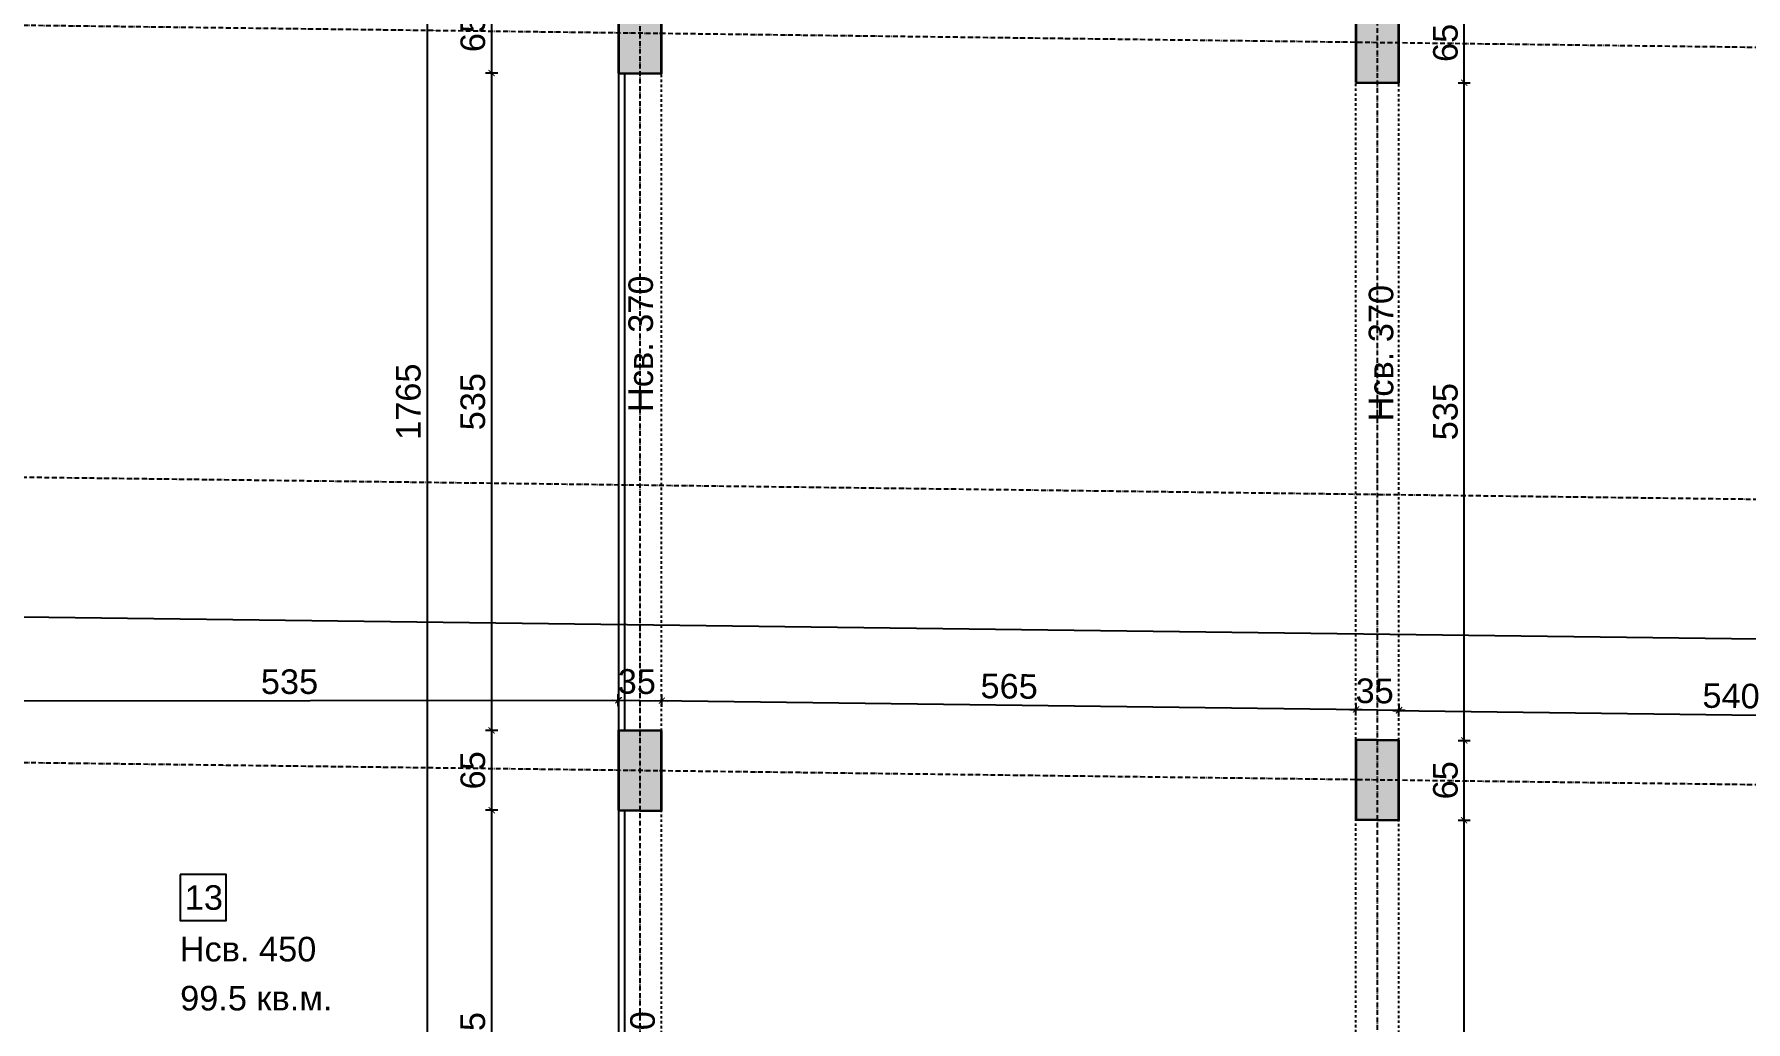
# Model space of a CAD drawing. Header units: inches. Extents: x -72385 to 39588, y -6525 to 66685.
# Drawn here: x -51278 to -49885, y 8686 to 9490 of the extents above; entities that cross this region are included whole.
import ezdxf

# ---------------------------------------------------------------- set-up
doc = ezdxf.new("R2010")
doc.units = ezdxf.units.IN
doc.header["$MEASUREMENT"] = 0
doc.linetypes.add('DashDot', pattern=[0.6, 0.4, -0.1, 0, -0.1])
doc.linetypes.add('Hidden', pattern=[0.4, 0.2, -0.2])
for name, color, linetype, lineweight in [('Изгледни линии', 253, 'Continuous', 25), ('Линия на разрез', 252, 'DashDot', 25), ('Надписи Hсв', 252, 'Continuous', 25), ('Надписи коти вътрешни', 252, 'Continuous', 25), ('Надписи номера на пом.', 252, 'Continuous', 25), ('Надписи площ', 252, 'Continuous', 25), ('Оси', 252, 'DashDot', 25), ('Пунктир', 253, 'Hidden', 25), ('Разрезни линии', 7, 'Continuous', 35), ('Щрих стени', 254, 'Continuous', 25)]:
    doc.layers.add(name, color=color, linetype=linetype, lineweight=lineweight)
doc.styles.add('Arial Regular', font='arial.ttf')
doc.styles.get("Standard").update_dxf_attribs({"font": 'arial.ttf'})
doc.dimstyles.new('Annotative', dxfattribs={"dimscale": 0, "dimtxt": 20, "dimasz": 5, "dimexe": 5, "dimexo": 5, "dimgap": 5, "dimtad": 1, "dimdec": 0, "dimzin": 0, "dimdsep": 46, "dimtxsty": 'Standard', "dimblk": 'ARCHTICK', "dimcen": 5, "dimdle": 5, "dimadec": 0, "dimazin": 0, "dimtfac": 1, "dimtdec": 0, "dimtofl": 0, "dimtmove": 0, "dimatfit": 3, "dimldrblk": 'ARCHTICK', "dimfxl": 5, "dimfxlon": 1, "dimtolj": 1, "dimtzin": 0, "dimarcsym": 1})

# ---------------------------------------------------------------- blocks, each defined once
blk = doc.blocks.new('_ArchTick')
at = {"color": 0, "linetype": 'ByBlock', "const_width": 0.15}
blk.add_lwpolyline([(-0.5, -0.5), (0.5, 0.5)], dxfattribs=at)
blk = doc.blocks.new('*D651')
at = {"layer": 'Defpoints', "color": 0, "ltscale": 50, "transparency": 16777216}
for p in [(-50802.3, 9523.1), (-50905.5, 9458.1), (-50802.3, 9458.1)]:
    blk.add_point(p, dxfattribs=at)
at = {"layer": 'Надписи коти вътрешни', "color": 0, "lineweight": -2, "ltscale": 50, "transparency": 16777216}
for p, q in [((-50905.5, 9528.1), (-50905.5, 9453.1)), ((-50900.5, 9523.1), (-50910.5, 9523.1)), ((-50900.5, 9458.1), (-50910.5, 9458.1))]:
    blk.add_line(p, q, dxfattribs=at)
at = {"layer": 'Надписи коти вътрешни', "color": 0, "lineweight": -2, "ltscale": 50, "transparency": 16777216, "xscale": 5, "yscale": 5, "zscale": 5}
for p, rotation in [((-50905.5, 9523.1), 90), ((-50905.5, 9458.1), 270)]:
    blk.add_blockref('_ArchTick', p, dxfattribs=dict(at, rotation=rotation))
at = {"layer": 'Надписи коти вътрешни', "color": 0, "ltscale": 50, "transparency": 16777216, "insert": (-50920.7, 9490.6), "char_height": 20, "attachment_point": 5, "rotation": 90}
blk.add_mtext('\\A1;65', dxfattribs=at)
blk = doc.blocks.new('*D659')
at = {"layer": 'Defpoints', "color": 0, "ltscale": 50, "transparency": 16777216}
for p in [(-50802.3, 9458.1), (-50905.5, 8923.1), (-50802.3, 8923.1)]:
    blk.add_point(p, dxfattribs=at)
at = {"layer": 'Надписи коти вътрешни', "color": 0, "lineweight": -2, "ltscale": 50, "transparency": 16777216}
for p, q in [((-50900.5, 9458.1), (-50910.5, 9458.1)), ((-50905.5, 9463.1), (-50905.5, 8918.1)), ((-50900.5, 8923.1), (-50910.5, 8923.1))]:
    blk.add_line(p, q, dxfattribs=at)
at = {"layer": 'Надписи коти вътрешни', "color": 0, "lineweight": -2, "ltscale": 50, "transparency": 16777216, "xscale": 5, "yscale": 5, "zscale": 5}
for p, rotation in [((-50905.5, 9458.1), 90), ((-50905.5, 8923.1), 270)]:
    blk.add_blockref('_ArchTick', p, dxfattribs=dict(at, rotation=rotation))
at = {"layer": 'Надписи коти вътрешни', "color": 0, "ltscale": 50, "transparency": 16777216, "insert": (-50920.7, 9190.6), "char_height": 20, "attachment_point": 5, "rotation": 90}
blk.add_mtext('\\A1;535', dxfattribs=at)
blk = doc.blocks.new('*D655')
at = {"layer": 'Defpoints', "color": 0, "ltscale": 50, "transparency": 16777216}
for p in [(-50802.3, 8858.1), (-50905.5, 8483.1), (-50803.1, 8483.1)]:
    blk.add_point(p, dxfattribs=at)
at = {"layer": 'Надписи коти вътрешни', "color": 0, "lineweight": -2, "ltscale": 50, "transparency": 16777216}
for p, q in [((-50905.5, 8863.1), (-50905.5, 8478.1)), ((-50900.5, 8858.1), (-50910.5, 8858.1)), ((-50900.5, 8483.1), (-50910.5, 8483.1))]:
    blk.add_line(p, q, dxfattribs=at)
at = {"layer": 'Надписи коти вътрешни', "color": 0, "lineweight": -2, "ltscale": 50, "transparency": 16777216, "xscale": 5, "yscale": 5, "zscale": 5}
for p, rotation in [((-50905.5, 8858.1), 90), ((-50905.5, 8483.1), 270)]:
    blk.add_blockref('_ArchTick', p, dxfattribs=dict(at, rotation=rotation))
at = {"layer": 'Надписи коти вътрешни', "color": 0, "ltscale": 50, "transparency": 16777216, "insert": (-50920.7, 8670.6), "char_height": 20, "attachment_point": 5, "rotation": 90}
blk.add_mtext('\\A1;375', dxfattribs=at)
blk = doc.blocks.new('*D657')
at = {"layer": 'Defpoints', "color": 0, "ltscale": 50, "transparency": 16777216}
for p in [(-50802.3, 8923.1), (-50905.5, 8858.1), (-50802.3, 8858.1)]:
    blk.add_point(p, dxfattribs=at)
at = {"layer": 'Надписи коти вътрешни', "color": 0, "lineweight": -2, "ltscale": 50, "transparency": 16777216}
for p, q in [((-50900.5, 8923.1), (-50910.5, 8923.1)), ((-50905.5, 8928.1), (-50905.5, 8853.1)), ((-50900.5, 8858.1), (-50910.5, 8858.1))]:
    blk.add_line(p, q, dxfattribs=at)
at = {"layer": 'Надписи коти вътрешни', "color": 0, "lineweight": -2, "ltscale": 50, "transparency": 16777216, "xscale": 5, "yscale": 5, "zscale": 5}
for p, rotation in [((-50905.5, 8923.1), 90), ((-50905.5, 8858.1), 270)]:
    blk.add_blockref('_ArchTick', p, dxfattribs=dict(at, rotation=rotation))
at = {"layer": 'Надписи коти вътрешни', "color": 0, "ltscale": 50, "transparency": 16777216, "insert": (-50920.7, 8890.6), "char_height": 20, "attachment_point": 5, "rotation": 90}
blk.add_mtext('\\A1;65', dxfattribs=at)
blk = doc.blocks.new('*D643')
at = {"layer": 'Defpoints', "color": 0, "ltscale": 50, "transparency": 16777216}
for p in [(-50802.3, 10073.2), (-50958, 8308.1), (-50802.3, 8308.1)]:
    blk.add_point(p, dxfattribs=at)
at = {"layer": 'Надписи коти вътрешни', "color": 0, "lineweight": -2, "ltscale": 50, "transparency": 16777216}
for p, q in [((-50953, 10073.2), (-50963, 10073.2)), ((-50958, 10078.2), (-50958, 8303.1)), ((-50953, 8308.1), (-50963, 8308.1))]:
    blk.add_line(p, q, dxfattribs=at)
at = {"layer": 'Надписи коти вътрешни', "color": 0, "lineweight": -2, "ltscale": 50, "transparency": 16777216, "xscale": 5, "yscale": 5, "zscale": 5}
for p, rotation in [((-50958, 10073.2), 90), ((-50958, 8308.1), 270)]:
    blk.add_blockref('_ArchTick', p, dxfattribs=dict(at, rotation=rotation))
at = {"layer": 'Надписи коти вътрешни', "color": 0, "ltscale": 50, "transparency": 16777216, "insert": (-50973.2, 9190.6), "char_height": 20, "attachment_point": 5, "rotation": 90}
blk.add_mtext('\\A1;1765', dxfattribs=at)
blk = doc.blocks.new('*D4465')
at = {"layer": 'Defpoints', "color": 0, "ltscale": 50, "transparency": 16777216}
for p in [(-50802.5, 8947.7), (-51337.3, 8857.4), (-50802.3, 8858.1)]:
    blk.add_point(p, dxfattribs=at)
at = {"layer": 'Надписи коти вътрешни', "color": 0, "lineweight": -2, "ltscale": 50, "transparency": 16777216}
for p, q in [((-51342.5, 8947), (-50797.5, 8947.7)), ((-51337.4, 8942), (-51337.5, 8952)), ((-50802.4, 8942.7), (-50802.5, 8952.7))]:
    blk.add_line(p, q, dxfattribs=at)
at = {"layer": 'Надписи коти вътрешни', "color": 0, "lineweight": -2, "ltscale": 50, "transparency": 16777216, "xscale": 5, "yscale": 5, "zscale": 5}
for p, rotation in [((-51337.5, 8947), 180.0738661580123), ((-50802.5, 8947.7), 0.07386615801232535)]:
    blk.add_blockref('_ArchTick', p, dxfattribs=dict(at, rotation=rotation))
at = {"layer": 'Надписи коти вътрешни', "color": 0, "ltscale": 50, "transparency": 16777216, "insert": (-51070, 8962.6), "char_height": 20, "attachment_point": 5, "rotation": 0.0739}
blk.add_mtext('\\A1;535', dxfattribs=at)
blk = doc.blocks.new('*D4165')
at = {"layer": 'Defpoints', "color": 0, "ltscale": 50, "transparency": 16777216}
for p in [(-50767, 8947.3), (-50802.3, 8923.1), (-50767.3, 8922.7)]:
    blk.add_point(p, dxfattribs=at)
at = {"layer": 'Надписи коти вътрешни', "color": 0, "lineweight": -2, "ltscale": 50, "transparency": 16777216}
for p, q in [((-50807, 8947.8), (-50762, 8947.2)), ((-50802.1, 8942.7), (-50802, 8952.7)), ((-50767.1, 8942.3), (-50767, 8952.3))]:
    blk.add_line(p, q, dxfattribs=at)
at = {"layer": 'Надписи коти вътрешни', "color": 0, "lineweight": -2, "ltscale": 50, "transparency": 16777216, "xscale": 5, "yscale": 5, "zscale": 5}
for p, rotation in [((-50802, 8947.7), 179.27062865254), ((-50767, 8947.3), 359.27062865254)]:
    blk.add_blockref('_ArchTick', p, dxfattribs=dict(at, rotation=rotation))
at = {"layer": 'Надписи коти вътрешни', "color": 0, "ltscale": 50, "transparency": 16777216, "insert": (-50787.3, 8962.7), "char_height": 20, "attachment_point": 5, "rotation": 359.2706}
blk.add_mtext('\\A1;35', dxfattribs=at)
blk = doc.blocks.new('*D763')
at = {"layer": 'Defpoints', "color": 0, "ltscale": 50, "transparency": 16777216}
for p in [(-50202, 8940.1), (-50767.3, 8922.7), (-50202.3, 8915.5)]:
    blk.add_point(p, dxfattribs=at)
at = {"layer": 'Надписи коти вътрешни', "color": 0, "lineweight": -2, "ltscale": 50, "transparency": 16777216}
for p, q in [((-50772, 8947.3), (-50197, 8940)), ((-50767.1, 8942.3), (-50767, 8952.3)), ((-50202.1, 8935.1), (-50202, 8945.1))]:
    blk.add_line(p, q, dxfattribs=at)
at = {"layer": 'Надписи коти вътрешни', "color": 0, "lineweight": -2, "ltscale": 50, "transparency": 16777216, "xscale": 5, "yscale": 5, "zscale": 5}
for p, rotation in [((-50767, 8947.3), 179.2706286525477), ((-50202, 8940.1), 359.2706286525477)]:
    blk.add_blockref('_ArchTick', p, dxfattribs=dict(at, rotation=rotation))
at = {"layer": 'Надписи коти вътрешни', "color": 0, "ltscale": 50, "transparency": 16777216, "insert": (-50484.3, 8958.9), "char_height": 20, "attachment_point": 5, "rotation": 359.2706}
blk.add_mtext('\\A1;565', dxfattribs=at)
blk = doc.blocks.new('*D4164')
at = {"layer": 'Defpoints', "color": 0, "ltscale": 50, "transparency": 16777216}
for p in [(-50167, 8939.6), (-50202.3, 8915.5), (-50167.3, 8915)]:
    blk.add_point(p, dxfattribs=at)
at = {"layer": 'Надписи коти вътрешни', "color": 0, "lineweight": -2, "ltscale": 50, "transparency": 16777216}
for p, q in [((-50202.1, 8935.1), (-50202, 8945.1)), ((-50167.1, 8934.6), (-50167, 8944.6)), ((-50207, 8940.1), (-50162, 8939.6))]:
    blk.add_line(p, q, dxfattribs=at)
at = {"layer": 'Надписи коти вътрешни', "color": 0, "lineweight": -2, "ltscale": 50, "transparency": 16777216, "xscale": 5, "yscale": 5, "zscale": 5}
for p, rotation in [((-50202, 8940.1), 179.2706286525492), ((-50167, 8939.6), 359.2706286525492)]:
    blk.add_blockref('_ArchTick', p, dxfattribs=dict(at, rotation=rotation))
at = {"layer": 'Надписи коти вътрешни', "color": 0, "ltscale": 50, "transparency": 16777216, "insert": (-50186.8, 8955.1), "char_height": 20, "attachment_point": 5, "rotation": 359.2706}
blk.add_mtext('\\A1;35', dxfattribs=at)
blk = doc.blocks.new('*D764')
at = {"layer": 'Defpoints', "color": 0, "ltscale": 50, "transparency": 16777216}
for p in [(-49627, 8932.4), (-50167.3, 8915), (-49627.3, 8908.1)]:
    blk.add_point(p, dxfattribs=at)
at = {"layer": 'Надписи коти вътрешни', "color": 0, "lineweight": -2, "ltscale": 50, "transparency": 16777216}
for p, q in [((-50167.1, 8934.3), (-50167, 8944.3)), ((-50172, 8939.4), (-49622, 8932.4)), ((-49627.1, 8927.4), (-49627, 8937.4))]:
    blk.add_line(p, q, dxfattribs=at)
at = {"layer": 'Надписи коти вътрешни', "color": 0, "lineweight": -2, "ltscale": 50, "transparency": 16777216, "xscale": 5, "yscale": 5, "zscale": 5}
for p, rotation in [((-50167, 8939.3), 179.2706286525482), ((-49627, 8932.4), 359.2706286525482)]:
    blk.add_blockref('_ArchTick', p, dxfattribs=dict(at, rotation=rotation))
at = {"layer": 'Надписи коти вътрешни', "color": 0, "ltscale": 50, "transparency": 16777216, "insert": (-49896.8, 8951.1), "char_height": 20, "attachment_point": 5, "rotation": 359.2706}
blk.add_mtext('\\A1;540', dxfattribs=at)
blk = doc.blocks.new('*D787')
at = {"layer": 'Defpoints', "color": 0, "ltscale": 50, "transparency": 16777216}
for p in [(-47201, 8963.6), (-51367.3, 8915.3), (-47202.3, 8862.3)]:
    blk.add_point(p, dxfattribs=at)
at = {"layer": 'Надписи коти вътрешни', "color": 0, "lineweight": -2, "ltscale": 50, "transparency": 16777216}
for p, q in [((-51371, 9016.7), (-47196, 8963.5)), ((-51366.1, 9011.6), (-51366, 9021.6)), ((-47201.1, 8958.6), (-47201, 8968.6))]:
    blk.add_line(p, q, dxfattribs=at)
at = {"layer": 'Надписи коти вътрешни', "color": 0, "lineweight": -2, "ltscale": 50, "transparency": 16777216, "xscale": 5, "yscale": 5, "zscale": 5}
for p, rotation in [((-51366, 9016.6), 179.2706286525471), ((-47201, 8963.6), 359.2706286525471)]:
    blk.add_blockref('_ArchTick', p, dxfattribs=dict(at, rotation=rotation))
at = {"layer": 'Надписи коти вътрешни', "color": 0, "ltscale": 50, "transparency": 16777216, "insert": (-49283.4, 9005.3), "char_height": 20, "attachment_point": 5, "rotation": 359.2706}
blk.add_mtext('\\A1;4165', dxfattribs=at)
blk = doc.blocks.new('*D997')
at = {"layer": 'Defpoints', "color": 0, "ltscale": 50, "transparency": 16777216}
for p in [(-50167.2, 8850), (-50114, 8850), (-50167.3, 8325)]:
    blk.add_point(p, dxfattribs=at)
at = {"layer": 'Надписи коти вътрешни', "color": 0, "lineweight": -2, "ltscale": 50, "transparency": 16777216}
for p, q in [((-50119, 8850), (-50109, 8850)), ((-50114, 8320), (-50114, 8855)), ((-50119, 8325), (-50109, 8325))]:
    blk.add_line(p, q, dxfattribs=at)
at = {"layer": 'Надписи коти вътрешни', "color": 0, "lineweight": -2, "ltscale": 50, "transparency": 16777216, "xscale": 5, "yscale": 5, "zscale": 5}
for p, rotation in [((-50114, 8850), 90), ((-50114, 8325), 270)]:
    blk.add_blockref('_ArchTick', p, dxfattribs=dict(at, rotation=rotation))
at = {"layer": 'Надписи коти вътрешни', "color": 0, "ltscale": 50, "transparency": 16777216, "insert": (-50129.2, 8587.5), "char_height": 20, "attachment_point": 5, "rotation": 90}
blk.add_mtext('\\A1;525', dxfattribs=at)
blk = doc.blocks.new('*D998')
at = {"layer": 'Defpoints', "color": 0, "ltscale": 50, "transparency": 16777216}
for p in [(-50167.3, 8915), (-50114, 8915), (-50167.3, 8850)]:
    blk.add_point(p, dxfattribs=at)
at = {"layer": 'Надписи коти вътрешни', "color": 0, "lineweight": -2, "ltscale": 50, "transparency": 16777216}
for p, q in [((-50119, 8915), (-50109, 8915)), ((-50114, 8845), (-50114, 8920)), ((-50119, 8850), (-50109, 8850))]:
    blk.add_line(p, q, dxfattribs=at)
at = {"layer": 'Надписи коти вътрешни', "color": 0, "lineweight": -2, "ltscale": 50, "transparency": 16777216, "xscale": 5, "yscale": 5, "zscale": 5}
for p, rotation in [((-50114, 8915), 90), ((-50114, 8850), 270)]:
    blk.add_blockref('_ArchTick', p, dxfattribs=dict(at, rotation=rotation))
at = {"layer": 'Надписи коти вътрешни', "color": 0, "ltscale": 50, "transparency": 16777216, "insert": (-50129.2, 8882.5), "char_height": 20, "attachment_point": 5, "rotation": 90}
blk.add_mtext('\\A1;65', dxfattribs=at)
blk = doc.blocks.new('*D999')
at = {"layer": 'Defpoints', "color": 0, "ltscale": 50, "transparency": 16777216}
for p in [(-50167.3, 9450.1), (-50114, 9450.1), (-50167.3, 8915)]:
    blk.add_point(p, dxfattribs=at)
at = {"layer": 'Надписи коти вътрешни', "color": 0, "lineweight": -2, "ltscale": 50, "transparency": 16777216}
for p, q in [((-50119, 9450.1), (-50109, 9450.1)), ((-50114, 8910), (-50114, 9455.1)), ((-50119, 8915), (-50109, 8915))]:
    blk.add_line(p, q, dxfattribs=at)
at = {"layer": 'Надписи коти вътрешни', "color": 0, "lineweight": -2, "ltscale": 50, "transparency": 16777216, "xscale": 5, "yscale": 5, "zscale": 5}
for p, rotation in [((-50114, 9450.1), 90), ((-50114, 8915), 270)]:
    blk.add_blockref('_ArchTick', p, dxfattribs=dict(at, rotation=rotation))
at = {"layer": 'Надписи коти вътрешни', "color": 0, "ltscale": 50, "transparency": 16777216, "insert": (-50129.2, 9182.5), "char_height": 20, "attachment_point": 5, "rotation": 90}
blk.add_mtext('\\A1;535', dxfattribs=at)
blk = doc.blocks.new('*D1000')
at = {"layer": 'Defpoints', "color": 0, "ltscale": 50, "transparency": 16777216}
for p in [(-50167.3, 9515.1), (-50114, 9515.1), (-50167.3, 9450.1)]:
    blk.add_point(p, dxfattribs=at)
at = {"layer": 'Надписи коти вътрешни', "color": 0, "lineweight": -2, "ltscale": 50, "transparency": 16777216}
for p, q in [((-50119, 9515.1), (-50109, 9515.1)), ((-50114, 9445.1), (-50114, 9520.1)), ((-50119, 9450.1), (-50109, 9450.1))]:
    blk.add_line(p, q, dxfattribs=at)
at = {"layer": 'Надписи коти вътрешни', "color": 0, "lineweight": -2, "ltscale": 50, "transparency": 16777216, "xscale": 5, "yscale": 5, "zscale": 5}
for p, rotation in [((-50114, 9515.1), 90), ((-50114, 9450.1), 270)]:
    blk.add_blockref('_ArchTick', p, dxfattribs=dict(at, rotation=rotation))
at = {"layer": 'Надписи коти вътрешни', "color": 0, "ltscale": 50, "transparency": 16777216, "insert": (-50129.2, 9482.6), "char_height": 20, "attachment_point": 5, "rotation": 90}
blk.add_mtext('\\A1;65', dxfattribs=at)

msp = doc.modelspace()

# ---------------------------------------------------------------- hatches: boundary and pattern name
at = {"layer": 'Щрих стени', "ltscale": 10}
h = msp.add_hatch(color=256, dxfattribs=at)
h.dxf.hatch_style = 1
h.paths.add_polyline_path([(-50767.3, 9522.7), (-50802.3, 9523.2), (-50802.3, 9458.1), (-50767.3, 9457.7)])
h.paths.add_polyline_path([(-50167.3, 9515.1), (-50202.3, 9515.5), (-50202.3, 9450.5), (-50167.3, 9450.1)])
h.paths.add_polyline_path([(-49567.3, 9507.4), (-49602.3, 9507.9), (-49602.3, 9477.9), (-49627.3, 9478.2), (-49627.3, 9443.2), (-49602.3, 9442.9), (-49567.3, 9442.4)])
h.paths.add_polyline_path([(-48967.3, 9499.8), (-49002.3, 9500.2), (-49002.3, 9435.2), (-48967.3, 9434.8)])
h.paths.add_polyline_path([(-48367.3, 9492.2), (-48402.3, 9492.6), (-48402.3, 9427.6), (-48367.3, 9427.2)])
h.paths.add_polyline_path([(-47767.3, 9484.5), (-47802.3, 9485), (-47802.3, 9455), (-47827.3, 9455.3), (-47827.3, 9420.3), (-47802.3, 9420), (-47767.3, 9419.5)])
h.paths.add_polyline_path([(-47767.3, 8884.5), (-47802.3, 8884.9), (-47802.3, 8854.9), (-47827.3, 8855.2), (-47827.3, 8820.2), (-47802.3, 8819.9), (-47767.3, 8819.5)])
h.paths.add_polyline_path([(-48367.3, 8892.1), (-48402.3, 8892.6), (-48402.3, 8827.5), (-48367.3, 8827.1)])
h.paths.add_polyline_path([(-48967.3, 8899.7), (-49002.3, 8900.2), (-49002.3, 8835.2), (-48967.3, 8834.7)])
h.paths.add_polyline_path([(-49567.3, 8907.4), (-49602.3, 8907.8), (-49627.3, 8908.1), (-49627.3, 8873.1), (-49602.3, 8872.8), (-49602.3, 8842.8), (-49567.3, 8842.4)])
h.paths.add_polyline_path([(-50167.3, 8915), (-50202.3, 8915.5), (-50202.3, 8850.5), (-50167.3, 8850)])
h.paths.add_polyline_path([(-50767.3, 8922.7), (-50802.3, 8923.1), (-50802.3, 8858.1), (-50767.3, 8857.7)])

# ---------------------------------------------------------------- linework, layer by layer
at = {"layer": 'Изгледни линии', "ltscale": 50}
for p, q in [((-50802.3, 9458.1), (-50802.3, 8923.1)), ((-50797.3, 9458.1), (-50797.3, 8923)), ((-50802.3, 8858.1), (-50802.3, 8483.1)), ((-50797.3, 8858), (-50797.3, 8483))]:
    msp.add_line(p, q, dxfattribs=at)
at = {"layer": 'Линия на разрез', "ltscale": 10}
msp.add_lwpolyline([(-52477.2, 9144.4), (-41314.8, 9002.3), (-41314.8, 8502.3), (-40082.4, 8486.6)], dxfattribs=at)
at = {"layer": 'Надписи номера на пом.', "ltscale": 50}
msp.add_lwpolyline([(-51159, 8805.8), (-51159, 8768.3), (-51121.5, 8768.3), (-51121.5, 8805.8)], close=True, dxfattribs=at)
at = {"layer": 'Оси', "ltscale": 10}
for p, q in [((-50784.8, 10490.5), (-50784.8, 7890.3)), ((-50184.8, 10482.9), (-50184.8, 7882.7)), ((-39839.8, 9351.1), (-52699.8, 9514.8))]:
    msp.add_line(p, q, dxfattribs=at)
msp.add_lwpolyline([(-39839.8, 8751), (-51384.8, 8898), (-51384.8, 9028), (-52699.8, 9044.8)], dxfattribs=at)
at = {"layer": 'Пунктир', "ltscale": 10}
for p, q in [((-50767.3, 8922.7), (-50767.3, 9457.7)), ((-50202.3, 8915.5), (-50202.3, 9450.5)), ((-50167.3, 8915), (-50167.3, 9450.1)), ((-50767.3, 8332.6), (-50767.3, 8857.7)), ((-50202.3, 8325.4), (-50202.3, 8850.5)), ((-50167.3, 8325), (-50167.3, 8850))]:
    msp.add_line(p, q, dxfattribs=at)
at = {"layer": 'Разрезни линии', "ltscale": 50}
for points in [[(-50802.3, 9458.1), (-50767.3, 9457.7), (-50767.3, 9522.7), (-50802.3, 9523.2)], [(-50202.3, 9450.5), (-50167.3, 9450.1), (-50167.3, 9515.1), (-50202.3, 9515.5)], [(-50802.3, 8858.1), (-50767.3, 8857.7), (-50767.3, 8922.7), (-50802.3, 8923.1)], [(-50202.3, 8850.5), (-50167.3, 8850), (-50167.3, 8915), (-50202.3, 8915.5)]]:
    msp.add_lwpolyline(points, close=True, dxfattribs=at)

# ---------------------------------------------------------------- texts
at = {"layer": 'Надписи Hсв', "ltscale": 100, "char_height": 20, "width": 180.489, "attachment_point": 1, "rotation": 90, "style": 'Arial Regular'}
for insert in [(-50794.2, 9182.2), (-50191.7, 9174.5), (-50792.7, 8583.5)]:
    msp.add_mtext('\\pxt8;Hсв. 370', dxfattribs=dict(at, insert=insert))
at = {"layer": 'Надписи Hсв', "ltscale": 100, "insert": (-51159.3, 8755.1), "char_height": 20, "width": 180.489, "attachment_point": 1, "style": 'Arial Regular'}
msp.add_mtext('\\pxt8;Hсв. 450', dxfattribs=at)
at = {"layer": 'Надписи номера на пом.', "ltscale": 100, "insert": (-51229.9, 8797.1), "char_height": 20, "width": 180.489, "attachment_point": 1, "style": 'Arial Regular'}
msp.add_mtext('\\pxqc;13', dxfattribs=at)
at = {"layer": 'Надписи площ', "ltscale": 100, "insert": (-51159, 8715.2), "char_height": 20, "width": 180.489, "attachment_point": 1, "style": 'Arial Regular'}
msp.add_mtext('99.5 кв.м.', dxfattribs=at)

# ---------------------------------------------------------------- dimensions: what is measured, and where the dimension line sits
at = {"layer": 'Надписи коти вътрешни', "ltscale": 50}
for base, p1, p2, picture, middle in [((-50958, 8308.1), (-50802.3, 10073.2), (-50802.3, 8308.1), '*D643', (-50973.2, 9190.6)), ((-50905.5, 9458.1), (-50802.3, 9523.1), (-50802.3, 9458.1), '*D651', (-50920.7, 9490.6)), ((-50114, 9515.1), (-50167.3, 9450.1), (-50167.3, 9515.1), '*D1000', (-50129.2, 9482.6)), ((-50905.5, 8923.1), (-50802.3, 9458.1), (-50802.3, 8923.1), '*D659', (-50920.7, 9190.6)), ((-50114, 9450.1), (-50167.3, 8915), (-50167.3, 9450.1), '*D999', (-50129.2, 9182.5)), ((-50905.5, 8858.1), (-50802.3, 8923.1), (-50802.3, 8858.1), '*D657', (-50920.7, 8890.6)), ((-50114, 8915), (-50167.3, 8850), (-50167.3, 8915), '*D998', (-50129.2, 8882.5)), ((-50905.5, 8483.1), (-50802.3, 8858.1), (-50803.1, 8483.1), '*D655', (-50920.7, 8670.6)), ((-50114, 8850), (-50167.3, 8325), (-50167.2, 8850), '*D997', (-50129.2, 8587.5))]:
    dim = msp.add_linear_dim(base=base, p1=p1, p2=p2, angle=90, dimstyle='Annotative', override={"dimscale": 0, "dimtix": 0, "dimtofl": 0, "dimtmove": 0, "dimatfit": 3}, dxfattribs=at)
    dim.commit()
    dim.dimension.update_dxf_attribs({"geometry": picture, "text_midpoint": middle})
for p1, p2, distance, picture, middle in [((-51367.3, 8915.3), (-47202.3, 8862.3), 101.3, '*D787', (-49283.4, 9005.3)), ((-51337.3, 8857.4), (-50802.3, 8858.1), 89.6, '*D4465', (-51070, 8962.6)), ((-50767.3, 8922.7), (-50202.3, 8915.5), 24.6, '*D763', (-50484.3, 8958.9)), ((-50167.3, 8915), (-49627.3, 8908.1), 24.3, '*D764', (-49896.8, 8951.1))]:
    dim = msp.add_aligned_dim(p1=p1, p2=p2, distance=distance, dimstyle='Annotative', override={"dimscale": 0, "dimtix": 0, "dimtofl": 0, "dimtmove": 0, "dimatfit": 3}, dxfattribs=at)
    dim.commit()
    dim.dimension.update_dxf_attribs({"geometry": picture, "text_midpoint": middle})
for base, p1, p2, picture, middle in [((-50767, 8947.3), (-50802.3, 8923.1), (-50767.3, 8922.7), '*D4165', (-50787.5, 8947.5)), ((-50167, 8939.6), (-50202.3, 8915.5), (-50167.3, 8915), '*D4164', (-50187, 8939.9))]:
    dim = msp.add_linear_dim(base=base, p1=p1, p2=p2, angle=359.2706, dimstyle='Annotative', override={"dimscale": 0, "dimtix": 0, "dimtofl": 0, "dimtmove": 0, "dimatfit": 3}, dxfattribs=at)
    dim.commit()
    dim.dimension.update_dxf_attribs({"geometry": picture, "text_midpoint": middle, "dimtype": 129})

doc.saveas('drawing.dxf')
